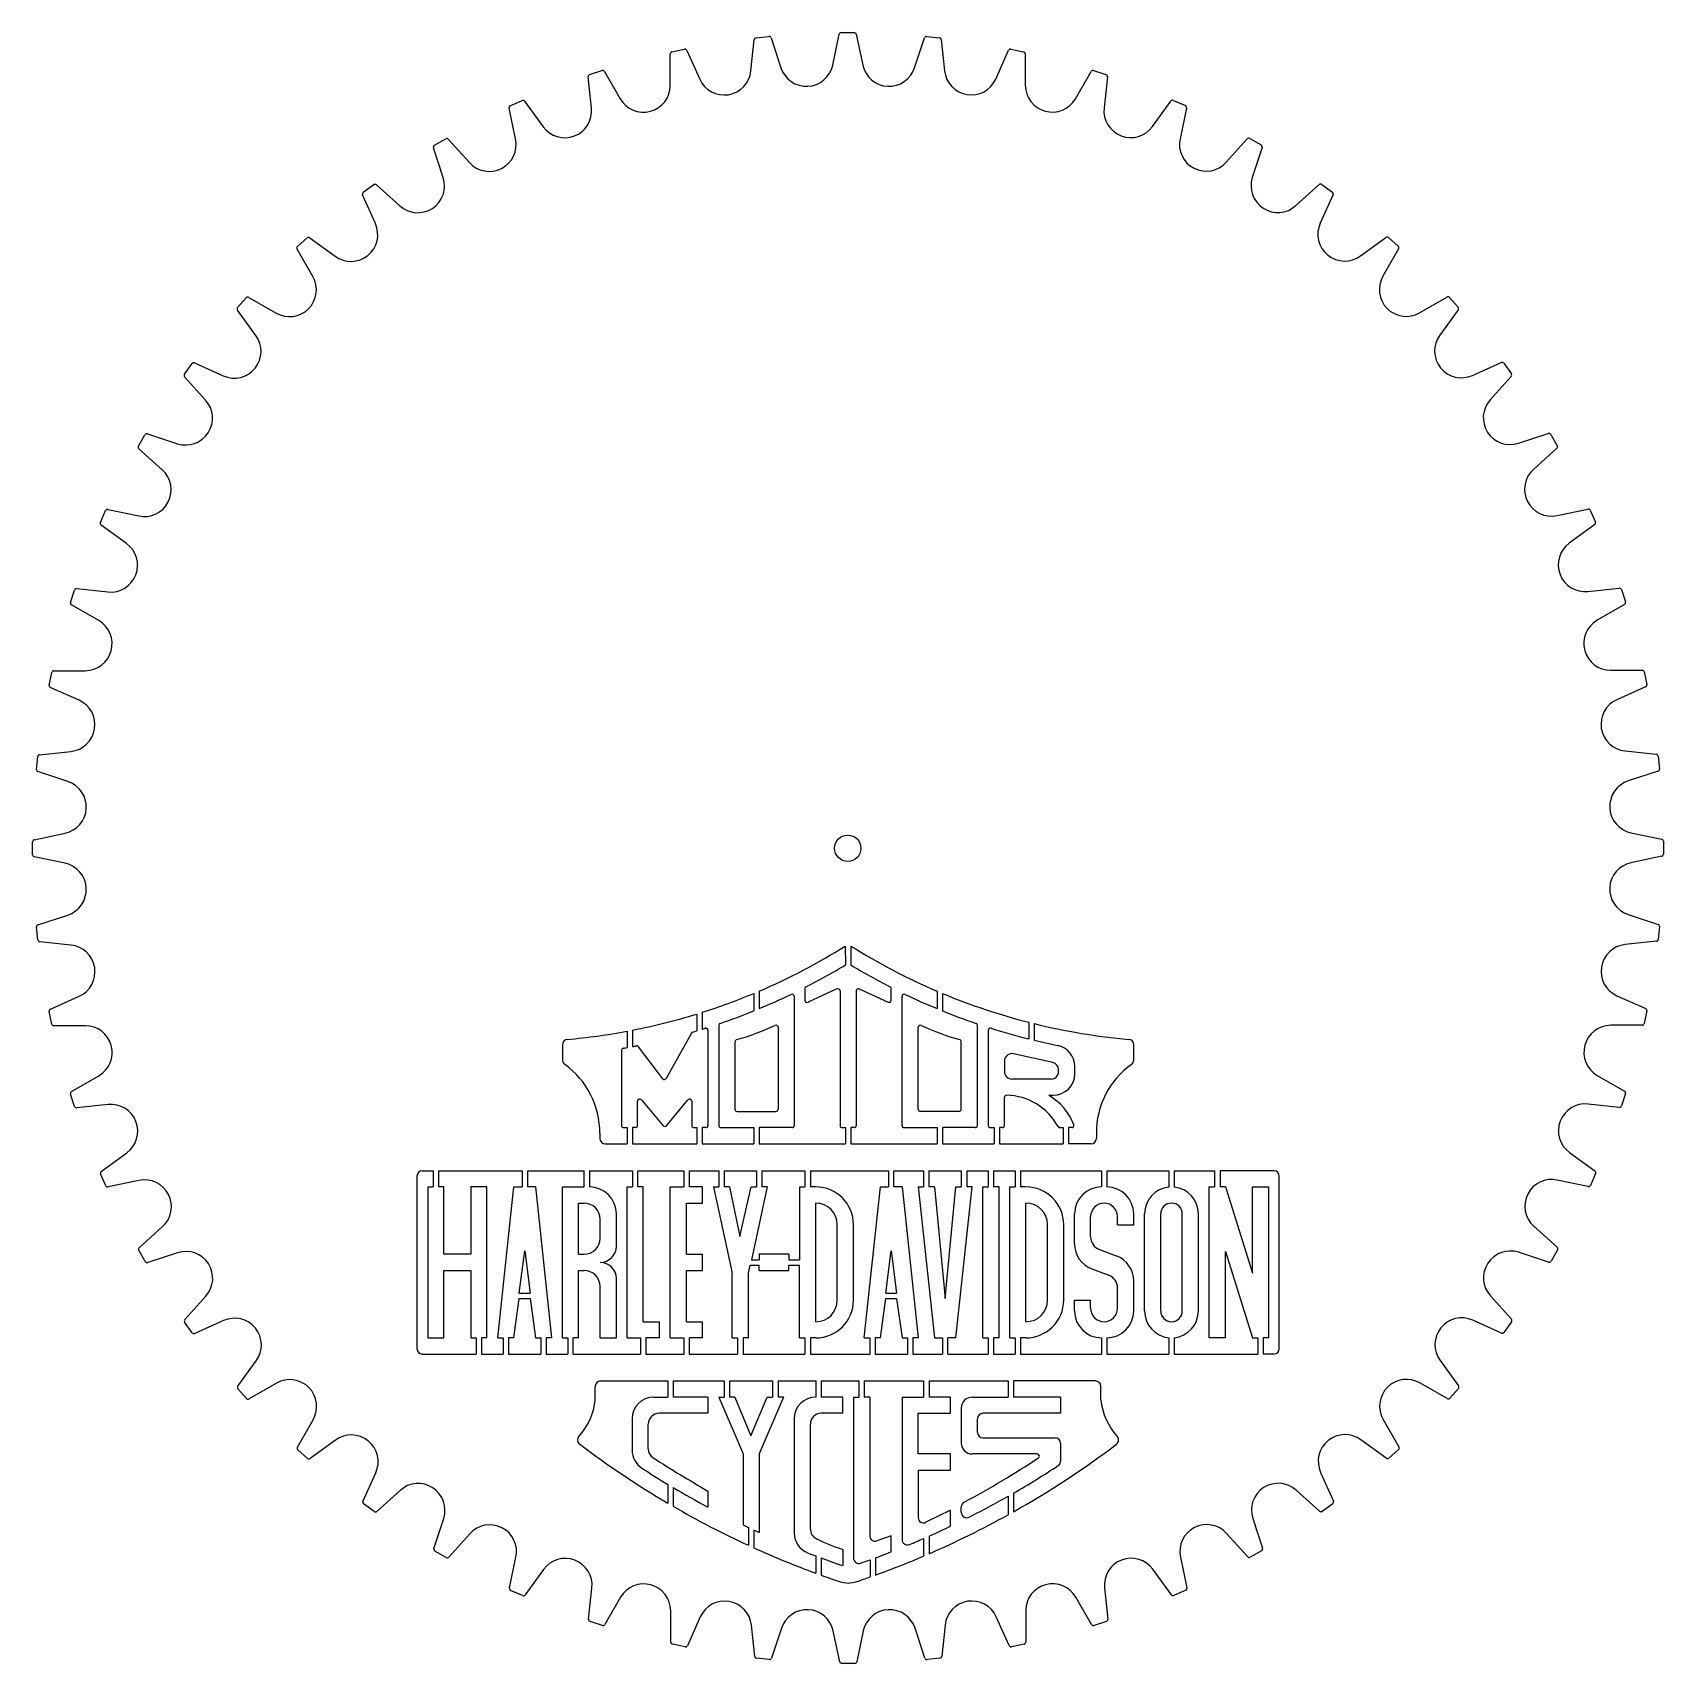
# Model space of a CAD drawing. Extents: x -155 to 155, y -155 to 155.
import ezdxf

# ---------------------------------------------------------------- set-up
doc = ezdxf.new("R2010")
doc.units = 0
doc.layers.get('0').update_dxf_attribs({"color": 1, "linetype": 'CONTINUOUS'})
doc.layers.add('OBJ', color=2, linetype='CONTINUOUS')

msp = doc.modelspace()

# ---------------------------------------------------------------- linework, layer by layer
for p, q in [((-0.522825, -18.629591), (-0.491425, -22.21739)), ((0.563975, -18.629591), (0.532575, -22.21739)), ((-17.899425, -27.618787), (-17.899425, -30.940428)), ((-16.875425, -27.185752), (-16.875425, -30.520107)), ((-8.171425, -26.745362), (-8.171425, -28.926777)), ((-2.096672, -26.763213), (-7.590178, -29.298678)), ((-1.515425, -27.135113), (-1.515425, -52.721041)), ((1.556575, -27.135113), (1.556575, -52.721041)), ((2.137822, -26.763213), (7.631328, -29.298678)), ((8.212575, -28.926777), (8.212575, -26.745362)), ((16.916575, -27.185752), (16.916575, -30.520107)), ((17.940575, -27.618787), (17.940575, -30.940428)), ((-10.219425, -28.170625), (-10.219425, -52.721041)), ((10.260575, -52.721041), (10.260575, -28.170625)), ((-28.733105, -31.538848), (-28.733105, -34.7496)), ((-27.709105, -31.218231), (-27.709105, -34.437777)), ((-24.555425, -33.708636), (-24.555425, -52.721041)), ((-13.291425, -34.066973), (-13.291425, -49.649041)), ((13.332575, -49.649041), (13.332575, -34.066973)), ((24.596575, -52.721041), (24.596575, -33.708636)), ((34.352733, -33.110886), (34.352733, -36.279194)), ((35.376733, -33.367998), (35.376733, -36.529469)), ((-41.940616, -34.798549), (-41.940616, -37.922507)), ((-40.916616, -34.602289), (-40.916616, -37.731342)), ((-29.757109, -35.175639), (-34.519006, -43.785646)), ((-26.603425, -34.649684), (-26.603425, -52.721041)), ((-21.483425, -36.800528), (-21.483425, -49.649041)), ((21.524575, -49.649041), (21.524575, -36.800528)), ((26.644575, -34.649684), (26.644575, -52.721041)), ((-54.251425, -37.386021), (-54.251425, -40.281188)), ((-43.043741, -38.462769), (-43.043741, -52.721041)), ((-35.203821, -43.834892), (-39.816988, -37.75103)), ((38.888783, -40.746205), (31.459665, -39.10365)), ((54.292575, -40.281188), (54.292575, -37.386021)), ((29.716575, -40.503445), (29.716575, -42.475049)), ((40.012891, -42.475049), (40.012891, -42.146001)), ((43.084891, -42.890641), (43.084891, -41.519213)), ((38.579291, -43.908649), (31.150175, -43.908649)), ((-39.971741, -52.721041), (-39.971741, -48.113226)), ((-39.248186, -47.850158), (-35.137537, -52.755956)), ((-34.509628, -52.755956), (-30.398979, -47.850158)), ((-29.675425, -48.113226), (-29.675425, -52.721041)), ((29.716575, -52.721041), (29.716575, -47.394367)), ((38.137271, -46.986641), (38.988891, -46.986641)), ((-21.073825, -50.058641), (-13.701025, -50.058641)), ((21.114975, -50.058641), (13.742175, -50.058641)), ((-47.139741, -54.179819), (-47.139741, -55.178641)), ((-42.634141, -53.130641), (-41.940616, -53.130641)), ((-41.940616, -53.130641), (-41.940616, -56.202641)), ((-40.916616, -53.130641), (-40.916616, -56.202641)), ((-40.381341, -53.130641), (-40.916616, -53.130641)), ((-29.265825, -53.130641), (-28.733105, -53.130641)), ((-28.733105, -53.130641), (-28.733105, -56.202641)), ((-27.709105, -53.130641), (-27.709105, -56.202641)), ((-27.013025, -53.130641), (-27.709105, -53.130641)), ((-24.145825, -53.130641), (-17.899425, -53.130641)), ((-17.899425, -53.130641), (-17.899425, -56.202641)), ((-16.875425, -53.130641), (-16.875425, -56.202641)), ((-10.629025, -53.130641), (-16.875425, -53.130641)), ((-1.105825, -53.130641), (-0.491425, -53.130641)), ((-0.491425, -53.130641), (-0.491425, -56.202641)), ((0.532575, -53.130641), (0.532575, -56.202641)), ((1.146975, -53.130641), (0.532575, -53.130641)), ((10.670175, -53.130641), (16.916575, -53.130641)), ((16.916575, -53.130641), (16.916575, -56.202641)), ((17.940575, -53.130641), (17.940575, -56.202641)), ((24.186975, -53.130641), (17.940575, -53.130641)), ((27.054175, -53.130641), (27.774215, -53.130641)), ((27.774215, -53.130641), (27.774215, -56.202641)), ((28.798215, -53.130641), (28.798215, -56.202641)), ((29.306975, -53.130641), (28.798215, -53.130641)), ((40.260638, -53.130641), (40.880162, -53.130641)), ((40.880162, -53.130641), (40.880162, -56.202641)), ((41.904162, -53.130641), (41.904162, -56.202641)), ((42.503992, -53.130641), (41.904162, -53.130641)), ((47.180891, -54.179819), (47.180891, -55.178641)), ((-46.115741, -56.202641), (-41.940616, -56.202641)), ((-40.916616, -56.202641), (-28.733105, -56.202641)), ((-27.709105, -56.202641), (-17.899425, -56.202641)), ((-16.875425, -56.202641), (-0.491425, -56.202641)), ((0.532575, -56.202641), (16.916575, -56.202641)), ((17.940575, -56.202641), (27.774215, -56.202641)), ((28.798215, -56.202641), (40.880162, -56.202641)), ((46.156891, -56.202641), (41.904162, -56.202641)), ((-80.875425, -61.322641), (-78.827425, -61.322641)), ((-78.827425, -61.322641), (-78.827425, -64.394641)), ((-77.803425, -61.322641), (-77.803425, -64.394641)), ((-77.803425, -61.322641), (-61.931425, -61.322641)), ((-61.931425, -61.322641), (-61.931425, -64.394641)), ((-60.907425, -61.322641), (-60.907425, -64.394641)), ((-60.907425, -61.322641), (-50.155425, -61.322641)), ((-50.155425, -64.394641), (-50.155425, -61.322641)), ((-49.131425, -61.322641), (-49.131425, -64.394641)), ((-49.131425, -61.322641), (-40.939425, -61.322641)), ((-40.939425, -61.322641), (-40.939425, -64.394641)), ((-39.915425, -64.394641), (-39.915425, -61.322641)), ((-39.915425, -61.322641), (-31.211425, -61.322641)), ((-31.211425, -61.322641), (-31.211425, -64.394641)), ((-30.187425, -61.322641), (-30.187425, -64.394641)), ((-30.187425, -61.322641), (-24.555425, -61.322641)), ((-24.555425, -61.322641), (-24.555425, -64.394641)), ((-23.531425, -61.322641), (-23.531425, -64.394641)), ((-23.531425, -61.322641), (-17.387425, -61.322641)), ((-17.387425, -61.322641), (-17.387425, -64.394641)), ((-16.363425, -61.322641), (-16.363425, -64.394641)), ((-16.363425, -61.322641), (-8.171425, -61.322641)), ((-8.171425, -61.322641), (-8.171425, -64.394641)), ((-7.147425, -61.322641), (-7.147425, -64.394641)), ((-7.147425, -61.322641), (7.700575, -61.322641)), ((7.700575, -61.322641), (7.700575, -64.394641)), ((8.724575, -64.394641), (8.724575, -61.322641)), ((8.724575, -61.322641), (14.356575, -61.322641)), ((14.356575, -61.322641), (14.356575, -64.394641)), ((15.380575, -61.322641), (15.380575, -64.394641)), ((15.380575, -61.322641), (21.524575, -61.322641)), ((21.524575, -61.322641), (21.524575, -64.394641)), ((22.548575, -61.322641), (22.548575, -64.394641)), ((22.548575, -61.322641), (26.644575, -61.322641)), ((26.644575, -61.322641), (26.644575, -64.394641)), ((27.668575, -61.322641), (27.668575, -64.394641)), ((27.668575, -61.322641), (31.764575, -61.322641)), ((31.764575, -61.322641), (31.764575, -64.394641)), ((32.788575, -61.322641), (32.788575, -64.394641)), ((32.788575, -61.322641), (48.148575, -61.322641)), ((48.148575, -61.322641), (48.148575, -64.394641)), ((49.172575, -61.322641), (49.172575, -64.394641)), ((49.172575, -61.322641), (60.948575, -61.322641)), ((60.948575, -61.322641), (60.948575, -64.420305)), ((61.972575, -61.322641), (61.972575, -64.420305)), ((61.972575, -61.322641), (69.652575, -61.322641)), ((69.652575, -61.322641), (69.652575, -64.394641)), ((70.676575, -61.322641), (70.676575, -64.394641)), ((80.916575, -61.322641), (70.676575, -61.322641)), ((-81.899425, -62.346641), (-81.899425, -95.114641)), ((-79.851425, -64.394641), (-79.851425, -93.066641)), ((-79.851425, -64.394641), (-78.827425, -64.394641)), ((-76.779425, -64.394641), (-77.803425, -64.394641)), ((-76.779425, -77.194641), (-76.779425, -64.394641)), ((-68.587425, -64.394641), (-71.659425, -64.394641)), ((-71.659425, -64.394641), (-71.659425, -77.194641)), ((-68.587425, -93.066641), (-68.587425, -64.394641)), ((-66.539425, -93.066641), (-63.467425, -64.394641)), ((-63.467425, -64.394641), (-61.931425, -64.394641)), ((-59.371425, -64.394641), (-60.907425, -64.394641)), ((-59.371425, -64.394641), (-56.299425, -93.066641)), ((-54.251425, -93.066641), (-54.251425, -64.394641)), ((-54.251425, -64.394641), (-50.155425, -64.394641)), ((-41.963425, -93.066641), (-41.963425, -64.394641)), ((-41.963425, -64.394641), (-40.939425, -64.394641)), ((-38.891425, -64.394641), (-39.915425, -64.394641)), ((-38.891425, -89.994641), (-38.891425, -64.394641)), ((-33.771425, -93.066641), (-33.771425, -64.394641)), ((-33.771425, -64.394641), (-31.211425, -64.394641)), ((-27.627425, -64.394641), (-30.187425, -64.394641)), ((-27.627425, -67.466641), (-27.627425, -64.394641)), ((-25.579425, -64.394641), (-21.995425, -80.778641)), ((-25.579425, -64.394641), (-24.555425, -64.394641)), ((-22.507425, -64.394641), (-23.531425, -64.394641)), ((-22.507425, -64.394641), (-20.565663, -73.79754)), ((-20.565663, -73.79754), (-18.411425, -64.394641)), ((-18.411425, -64.394641), (-17.387425, -64.394641)), ((-15.339425, -64.394641), (-18.363426, -78.218641)), ((-15.339425, -64.394641), (-16.363425, -64.394641)), ((-9.195425, -64.394641), (-9.195425, -78.218641)), ((-9.195425, -64.394641), (-8.171425, -64.394641)), ((-6.123425, -64.394641), (-7.147425, -64.394641)), ((3.092575, -93.066641), (6.164575, -64.394641)), ((6.164575, -64.394641), (7.700575, -64.394641)), ((10.260575, -64.394641), (8.724575, -64.394641)), ((10.260575, -64.394641), (13.332575, -93.066641)), ((13.332575, -64.394641), (16.404575, -93.066641)), ((13.332575, -64.394641), (14.356575, -64.394641)), ((16.404575, -64.394641), (15.380575, -64.394641)), ((16.404575, -64.394641), (18.452575, -85.586321)), ((18.452575, -85.586321), (20.500575, -64.394641)), ((20.500575, -93.066641), (23.572575, -64.394641)), ((20.500575, -64.394641), (21.524575, -64.394641)), ((23.572575, -64.394641), (22.548575, -64.394641)), ((25.620575, -93.066641), (25.620575, -64.394641)), ((25.620575, -64.394641), (26.644575, -64.394641)), ((28.692575, -64.394641), (27.668575, -64.394641)), ((28.692575, -93.066641), (28.692575, -64.394641)), ((30.740575, -93.066641), (30.740575, -64.394641)), ((30.740575, -64.394641), (31.764575, -64.394641)), ((33.812575, -64.394641), (32.788575, -64.394641)), ((68.628575, -93.066641), (68.628575, -64.394641)), ((68.628575, -64.394641), (69.652575, -64.394641)), ((71.700575, -64.394641), (70.676575, -64.394641)), ((71.700575, -64.394641), (76.820575, -80.778641)), ((76.820575, -64.394641), (79.892575, -64.394641)), ((76.820575, -80.778641), (76.820575, -64.394641)), ((79.892575, -64.394641), (79.892575, -93.066641)), ((81.940575, -95.114641), (81.940575, -62.346641)), ((-51.179425, -77.194641), (-51.179425, -67.466641)), ((-51.179425, -67.466641), (-50.155425, -67.466641)), ((-30.699425, -77.194641), (-30.699425, -67.466641)), ((-30.699425, -67.466641), (-27.627425, -67.466641)), ((-6.123425, -89.994641), (-6.123425, -67.466641)), ((33.812575, -89.994641), (33.812575, -67.466641)), ((-47.083425, -74.122641), (-47.083425, -70.538641)), ((-44.011425, -75.658641), (-44.011425, -69.514641)), ((43.028575, -75.182479), (43.028575, -69.514641)), ((46.100575, -73.884559), (46.100575, -70.026641)), ((51.220575, -71.562641), (51.220575, -70.026641)), ((54.292575, -71.562641), (54.292575, -69.514641)), ((56.340575, -87.946641), (56.340575, -69.514641)), ((59.412575, -87.946641), (59.412575, -69.514641)), ((63.508575, -87.946641), (63.508575, -69.514641)), ((66.580575, -87.946641), (66.580575, -69.514641)), ((-2.027425, -85.898641), (-2.027425, -71.562641)), ((1.044575, -85.898641), (1.044575, -71.562641)), ((37.908575, -85.898641), (37.908575, -71.562641)), ((40.980575, -85.898641), (40.980575, -71.562641)), ((51.220575, -71.562641), (54.292575, -71.562641)), ((-71.659425, -77.194641), (-76.779425, -77.194641)), ((-62.443425, -84.562321), (-61.419425, -76.520837)), ((-61.419425, -76.520837), (-60.395425, -84.562321)), ((-51.179425, -77.194641), (-50.155425, -77.194641)), ((-30.699425, -77.194641), (-27.627425, -77.194641)), ((-27.627425, -80.266641), (-27.627425, -77.194641)), ((-11.243425, -77.194641), (-16.875425, -77.194641)), ((-16.875425, -77.194641), (-16.875425, -78.218641)), ((-11.243425, -77.194641), (-11.243425, -78.218641)), ((7.188575, -84.562321), (8.212575, -76.520837)), ((8.212575, -76.520837), (9.236575, -84.562321)), ((47.7617, -76.281563), (50.970328, -77.484798)), ((71.700575, -93.066641), (71.700575, -76.682641)), ((71.700575, -76.682641), (76.820575, -93.066641)), ((-76.779425, -93.066641), (-76.779425, -80.266641)), ((-76.779425, -80.266641), (-71.659425, -80.266641)), ((-71.659425, -80.266641), (-71.659425, -93.066641)), ((-51.179425, -93.066641), (-51.179425, -80.266641)), ((-51.179425, -80.266641), (-50.155425, -80.266641)), ((-30.699425, -89.994641), (-30.699425, -80.266641)), ((-30.699425, -80.266641), (-27.627425, -80.266641)), ((-18.923425, -80.778641), (-18.587426, -79.242641)), ((-18.587426, -79.242641), (-16.875425, -79.242641)), ((-18.363426, -78.218641), (-16.875425, -78.218641)), ((-16.875425, -80.266641), (-16.875425, -79.242641)), ((-16.875425, -80.266641), (-11.243425, -80.266641)), ((-11.243425, -78.218641), (-9.195425, -78.218641)), ((-11.243425, -79.242641), (-9.195425, -79.242641)), ((-11.243425, -80.266641), (-11.243425, -79.242641)), ((-9.195425, -93.066641), (-9.195425, -79.242641)), ((46.350822, -79.976485), (49.559451, -81.17972)), ((-47.083425, -93.066641), (-47.083425, -83.338641)), ((-44.011425, -93.066641), (-44.011425, -81.802641)), ((-21.995425, -93.066641), (-21.995425, -80.778641)), ((-18.923425, -93.066641), (-18.923425, -80.778641)), ((51.220575, -87.434641), (51.220575, -83.576723)), ((54.292575, -87.946641), (54.292575, -82.278803)), ((-63.467425, -93.066641), (-62.443425, -85.586321)), ((-62.443425, -84.562321), (-60.395425, -84.562321)), ((-62.443425, -85.586321), (-60.395425, -85.586321)), ((-60.395425, -85.586321), (-59.371425, -93.066641)), ((6.164575, -93.066641), (7.188575, -85.586321)), ((7.188575, -84.562321), (9.236575, -84.562321)), ((7.188575, -85.586321), (9.236575, -85.586321)), ((9.236575, -85.586321), (10.260575, -93.066641)), ((43.028575, -85.898641), (46.100575, -85.898641)), ((43.028575, -87.946641), (43.028575, -85.898641)), ((46.100575, -87.434641), (46.100575, -85.898641)), ((-38.891425, -89.994641), (-35.819425, -89.994641)), ((-35.819425, -93.066641), (-35.819425, -89.994641)), ((-30.699425, -89.994641), (-27.627425, -89.994641)), ((-27.627425, -93.066641), (-27.627425, -89.994641)), ((-79.851425, -93.066641), (-76.779425, -93.066641)), ((-71.659425, -93.066641), (-70.635425, -93.066641)), ((-70.635425, -93.066641), (-70.635425, -96.138641)), ((-69.611425, -93.066641), (-69.611425, -96.138641)), ((-68.587425, -93.066641), (-69.611425, -93.066641)), ((-66.539425, -93.066641), (-65.515425, -93.066641)), ((-65.515425, -93.066641), (-65.515425, -96.138641)), ((-64.491425, -93.066641), (-64.491425, -96.138641)), ((-63.467425, -93.066641), (-64.491425, -93.066641)), ((-59.371425, -93.066641), (-58.347425, -93.066641)), ((-58.347425, -93.066641), (-58.347425, -96.138641)), ((-57.323425, -93.066641), (-57.323425, -96.138641)), ((-56.299425, -93.066641), (-57.323425, -93.066641)), ((-54.251425, -93.066641), (-53.227425, -93.066641)), ((-53.227425, -93.066641), (-53.227425, -96.138641)), ((-52.203425, -96.138641), (-52.203425, -93.066641)), ((-51.179425, -93.066641), (-52.203425, -93.066641)), ((-47.083425, -93.066641), (-44.011425, -93.066641)), ((-41.963425, -93.066641), (-39.403425, -93.066641)), ((-39.403425, -93.066641), (-39.403425, -96.138641)), ((-38.379425, -93.066641), (-38.379425, -96.138641)), ((-35.819425, -93.066641), (-38.379425, -93.066641)), ((-33.771425, -93.066641), (-31.211425, -93.066641)), ((-31.211425, -93.066641), (-31.211425, -96.138641)), ((-30.187425, -93.066641), (-30.187425, -96.138641)), ((-27.627425, -93.066641), (-30.187425, -93.066641)), ((-21.995425, -93.066641), (-20.971425, -93.066641)), ((-20.971425, -93.066641), (-20.971425, -96.138641)), ((-19.947425, -93.066641), (-19.947425, -96.138641)), ((-18.923425, -93.066641), (-19.947425, -93.066641)), ((-9.195425, -93.066641), (-8.171425, -93.066641)), ((-8.171425, -93.066641), (-8.171425, -96.138641)), ((-7.147425, -93.066641), (-7.147425, -96.138641)), ((-6.123425, -93.066641), (-7.147425, -93.066641)), ((3.092575, -93.066641), (4.116575, -93.066641)), ((4.116575, -93.066641), (4.116575, -96.138641)), ((5.140575, -93.066641), (5.140575, -96.138641)), ((6.164575, -93.066641), (5.140575, -93.066641)), ((10.260575, -93.066641), (11.284575, -93.066641)), ((11.284575, -93.066641), (11.284575, -96.138641)), ((12.308575, -93.066641), (12.308575, -96.138641)), ((13.332575, -93.066641), (12.308575, -93.066641)), ((16.404575, -93.066641), (17.940575, -93.066641)), ((17.940575, -93.066641), (17.940575, -96.138641)), ((18.964575, -96.138641), (18.964575, -93.066641)), ((20.500575, -93.066641), (18.964575, -93.066641)), ((25.620575, -93.066641), (26.644575, -93.066641)), ((26.644575, -93.066641), (26.644575, -96.138641)), ((27.668575, -93.066641), (27.668575, -96.138641)), ((28.692575, -93.066641), (27.668575, -93.066641)), ((30.740575, -93.066641), (31.764575, -93.066641)), ((31.764575, -93.066641), (31.764575, -96.138641)), ((32.788575, -93.066641), (32.788575, -96.138641)), ((33.812575, -93.066641), (32.788575, -93.066641)), ((48.148575, -93.066641), (48.148575, -96.138641)), ((49.172575, -93.066641), (49.172575, -96.138641)), ((60.948575, -93.040978), (60.948575, -96.138641)), ((61.972575, -93.040978), (61.972575, -96.138641)), ((71.700575, -93.066641), (68.628575, -93.066641)), ((76.820575, -93.066641), (77.844575, -93.066641)), ((77.844575, -93.066641), (77.844575, -96.138641)), ((78.868575, -93.066641), (78.868575, -96.138641)), ((79.892575, -93.066641), (78.868575, -93.066641)), ((-80.875425, -96.138641), (-70.635425, -96.138641)), ((-69.611425, -96.138641), (-65.515425, -96.138641)), ((-64.491425, -96.138641), (-58.347425, -96.138641)), ((-57.323425, -96.138641), (-53.227425, -96.138641)), ((-52.203425, -96.138641), (-39.403425, -96.138641)), ((-38.379425, -96.138641), (-31.211425, -96.138641)), ((-30.187425, -96.138641), (-20.971425, -96.138641)), ((-19.947425, -96.138641), (-8.171425, -96.138641)), ((-7.147425, -96.138641), (4.116575, -96.138641)), ((5.140575, -96.138641), (11.284575, -96.138641)), ((12.308575, -96.138641), (17.940575, -96.138641)), ((18.964575, -96.138641), (26.644575, -96.138641)), ((27.668575, -96.138641), (31.764575, -96.138641)), ((32.788575, -96.138641), (48.148575, -96.138641)), ((49.172575, -96.138641), (60.948575, -96.138641)), ((61.972575, -96.138641), (77.844575, -96.138641)), ((80.916575, -96.138641), (78.868575, -96.138641)), ((-46.990933, -101.258641), (-34.242274, -101.258641)), ((-34.242274, -101.258641), (-34.242274, -104.330641)), ((-33.218274, -101.258641), (-33.218274, -104.330641)), ((-33.218274, -101.258641), (-23.531425, -101.258641)), ((-23.531425, -101.258641), (-23.531425, -104.330641)), ((-22.507425, -101.258641), (-22.507425, -104.330641)), ((-22.507425, -101.258641), (-14.315425, -101.258641)), ((-14.315425, -101.258641), (-14.315425, -104.330641)), ((-13.291425, -101.258641), (-13.291425, -104.330641)), ((-13.291425, -101.258641), (-6.127588, -101.258641)), ((-6.127588, -101.258641), (-6.123425, -104.330641)), ((-5.103588, -101.258641), (-5.103588, -104.330641)), ((-5.103588, -101.258641), (2.068575, -101.258641)), ((2.068575, -101.258641), (2.068575, -104.330641)), ((3.092575, -101.258641), (3.092575, -104.330641)), ((3.092575, -101.258641), (14.372177, -101.258641)), ((14.372177, -101.258641), (14.372177, -104.330641)), ((15.396177, -101.258641), (15.396177, -104.330641)), ((15.396177, -101.258641), (30.443118, -101.258641)), ((30.443118, -101.258641), (30.443118, -104.330641)), ((31.467118, -101.258641), (31.467118, -104.330641)), ((47.032083, -101.258641), (31.467118, -101.258641)), ((-48.014933, -104.847004), (-48.014933, -102.282641)), ((-36.916686, -104.330641), (-34.242274, -104.330641)), ((-26.603425, -104.330641), (-33.218274, -104.330641)), ((-26.603425, -104.330641), (-26.603425, -107.402641)), ((-24.555425, -104.330641), (-19.947425, -115.125752)), ((-24.555425, -104.330641), (-23.531425, -104.330641)), ((-21.483425, -104.330641), (-22.507425, -104.330641)), ((-21.483425, -104.330641), (-18.476885, -111.677653)), ((-18.476885, -111.677653), (-15.339425, -104.330641)), ((-12.267425, -104.330641), (-16.875425, -115.125752)), ((-15.339425, -104.330641), (-14.315425, -104.330641)), ((-12.267425, -104.330641), (-13.291425, -104.330641)), ((-1.003425, -104.330641), (-5.103588, -104.330641)), ((-1.003425, -107.402641), (-1.003425, -104.330641)), ((1.044575, -104.330641), (1.044575, -134.898237)), ((1.044575, -104.330641), (2.068575, -104.330641)), ((4.116575, -104.330641), (3.092575, -104.330641)), ((4.116575, -104.330641), (4.116575, -130.65421)), ((10.260575, -104.330641), (10.260575, -131.37645)), ((10.260575, -104.330641), (14.372177, -104.330641)), ((19.476575, -104.330641), (15.396177, -104.330641)), ((19.476575, -107.402641), (19.476575, -104.330641)), ((23.572575, -104.330641), (30.443118, -104.330641)), ((40.394177, -104.330641), (31.467118, -104.330641)), ((40.394177, -104.330641), (40.394177, -107.402641)), ((48.056083, -104.847004), (48.056083, -102.282641)), ((-41.012686, -108.426641), (-41.012686, -114.390659)), ((-26.603425, -107.402641), (-35.892686, -107.402641)), ((-10.219425, -108.426641), (-10.219425, -130.119746)), ((-1.003425, -107.402641), (-5.099425, -107.402641)), ((13.332575, -115.125752), (13.332575, -107.402641)), ((13.332575, -107.402641), (19.476575, -107.402641)), ((21.524575, -106.378641), (21.524575, -113.078153)), ((24.596575, -111.029752), (24.596575, -108.426641)), ((40.394177, -107.402641), (25.620575, -107.402641)), ((-37.940686, -114.134477), (-37.940686, -109.450641)), ((-7.147425, -129.401147), (-7.147425, -109.450641)), ((25.620575, -112.053752), (39.370177, -112.053752)), ((40.394177, -113.077752), (40.394177, -116.484342)), ((-19.947425, -115.125752), (-19.947425, -128.60459)), ((-16.875425, -115.125752), (-16.875425, -130.040666)), ((19.476575, -115.125752), (13.332575, -115.125752)), ((19.476575, -118.197752), (19.476575, -115.125752)), ((35.95619, -115.12857), (23.572176, -115.126153)), ((13.332575, -118.197752), (19.476575, -118.197752)), ((13.332575, -118.197752), (13.332575, -127.192236)), ((-34.242274, -120.894362), (-34.242274, -124.469125)), ((-33.218274, -121.506253), (-33.218274, -125.066512)), ((-26.603425, -122.160044), (-26.603425, -125.232044)), ((30.443118, -123.139854), (30.443118, -126.661962)), ((31.467118, -122.554151), (31.467118, -126.089845)), ((19.476575, -125.777103), (14.814522, -128.108128)), ((19.476575, -128.849103), (19.476575, -125.777103)), ((21.524575, -126.204654), (21.524575, -125.194125)), ((-18.923425, -129.091535), (-18.923425, -132.481225)), ((-17.899425, -129.570202), (-17.899425, -132.949668)), ((8.212575, -130.646446), (5.484346, -131.618781)), ((8.212575, -133.718446), (8.212575, -130.646446)), ((14.372177, -131.174633), (14.372177, -134.520275)), ((15.396177, -130.724229), (15.396177, -134.079298)), ((-6.127588, -134.501294), (-6.127588, -137.778895)), ((-5.103588, -134.882306), (-5.103588, -138.152286)), ((-1.003425, -133.262131), (-1.003425, -136.334131)), ((4.189404, -135.23108), (4.189404, -138.494118)), ((5.213404, -134.856989), (5.213404, -138.127475))]:
    msp.add_line(p, q)
for centre, radius, start, end in [((-63.914257, 82.6199), 119.456825, -66.81055, -57.949673), ((63.955408, 82.6199), 119.456825, -122.050327, -113.18945), ((-63.914257, 82.6199), 122.528825, -62.82225, -58.827553), ((63.955408, 82.6199), 122.528825, -121.172447, -117.17775), ((-63.914257, 82.6199), 119.456825, -72.357221, -67.34381), ((-63.914257, 82.6199), 122.528825, -67.424524, -64.31455), ((-10.629025, -28.170625), 0.4096, 0, 115.68545), ((-7.761825, -26.745362), 0.4096, 117.17775, 180), ((-1.925025, -27.135113), 0.4096, 0, 114.775141), ((1.966175, -27.135113), 0.4096, 65.224859, 180), ((7.802975, -26.745362), 0.4096, 0, 62.82225), ((10.670175, -28.170625), 0.4096, 64.31455, 180), ((63.955408, 82.6199), 122.528825, -115.68545, -112.575476), ((63.955408, 82.6199), 119.456825, -112.65619, -104.347996), ((-63.914257, 82.6199), 122.528825, -71.126335, -67.942128), ((-7.761825, -28.926777), 0.4096, 180, -65.224859), ((7.802975, -28.926777), 0.4096, -114.775141, 0), ((63.955408, 82.6199), 122.528825, -112.057872, -108.873665), ((-63.914257, 82.6199), 119.456825, -78.900206, -72.871881), ((-24.145825, -33.708636), 0.4096, 108.873665, 180), ((-33.211545, 7.246234), 45.278927, -74.593688, -64.720571), ((-13.701025, -34.066973), 0.4096, 0, 115.279429), ((13.742175, -34.066973), 0.4096, 64.720571, 180), ((33.252695, 7.246234), 45.278927, -115.279429, -105.406312), ((24.186975, -33.708636), 0.4096, 0, 71.126335), ((63.955408, 82.6199), 119.456825, -103.841602, -95.088911), ((-53.227425, -37.386021), 1.024, 95.088911, 180), ((-63.914257, 82.6199), 119.456825, -84.911089, -79.400294), ((-29.398677, -35.373875), 0.4096, 106.305272, 151.054537), ((-63.914257, 82.6199), 122.528825, -73.694728, -73.314057), ((-63.914257, 82.6199), 122.528825, -72.813513, -72.53277), ((-27.013025, -34.649684), 0.4096, 0, 107.46723), ((-21.073825, -36.800528), 0.4096, 105.406312, 180), ((21.114975, -36.800528), 0.4096, 0, 74.593688), ((27.054175, -34.649684), 0.4096, 72.53277, 180), ((63.955408, 82.6199), 122.528825, -107.46723, -103.980853), ((63.955408, 82.6199), 122.528825, -103.487924, -101.37147), ((53.268575, -37.386021), 1.024, 0, 84.911089), ((-42.634141, -38.462769), 0.4096, 99.96786, 180), ((-63.914257, 82.6199), 122.528825, -80.03214, -79.669003), ((-63.914257, 82.6199), 122.528825, -79.181896, -78.851295), ((-40.143367, -37.998512), 0.4096, 37.171677, 101.148705), ((31.150175, -40.503445), 1.4336, 77.532645, 180), ((38.988891, -41.519213), 4.096, 0, 78.62853), ((-53.227425, -40.281188), 1.024, 180, -125.614769), ((-63.143022, -54.123608), 16.003379, -0.20125, 54.385231), ((31.150175, -42.475049), 1.4336, -180, -90), ((38.579291, -42.475049), 1.4336, -90, 0), ((38.579291, -42.146001), 1.4336, 0, 77.532645), ((38.988891, -42.890641), 4.096, -90, 0), ((63.184172, -54.123608), 16.003379, 125.614769, -179.79875), ((53.268575, -40.281188), 1.024, -54.385231, 0), ((-34.877441, -43.58741), 0.4096, -142.828323, -28.945463), ((-39.562141, -48.113226), 0.4096, 39.960193, 180), ((-30.085025, -48.113226), 0.4096, 0, 140.039807), ((30.126175, -47.394367), 0.4096, 89.197174, 180), ((29.97399, -58.254709), 11.271006, 28.27788, 89.197174), ((32.493073, -56.595886), 11.14426, 21.159516, 59.571234), ((-21.073825, -49.649041), 0.4096, 180, -90), ((-13.701025, -49.649041), 0.4096, -90, 0), ((13.742175, -49.649041), 0.4096, 180, -90), ((21.114975, -49.649041), 0.4096, -90, 0), ((42.503992, -52.721041), 0.4096, -90, 21.159516), ((-46.115741, -55.178641), 1.024, -180, -90), ((-42.634141, -52.721041), 0.4096, 180, -90), ((-40.381341, -52.721041), 0.4096, -90, 0), ((-34.823583, -52.492888), 0.4096, -140.039807, -39.960193), ((-29.265825, -52.721041), 0.4096, 180, -90), ((-27.013025, -52.721041), 0.4096, -90, 0), ((-24.145825, -52.721041), 0.4096, 180, -90), ((-10.629025, -52.721041), 0.4096, -90, 0), ((-1.105825, -52.721041), 0.4096, 180, -90), ((1.146975, -52.721041), 0.4096, -90, 0), ((10.670175, -52.721041), 0.4096, 180, -90), ((24.186975, -52.721041), 0.4096, -90, 0), ((27.054175, -52.721041), 0.4096, 180, -90), ((29.306975, -52.721041), 0.4096, -90, 0), ((40.260638, -52.721041), 0.4096, -151.72212, -90), ((46.156891, -55.178641), 1.024, -90, 0), ((-80.875425, -62.346641), 1.024, 90, 180), ((80.916575, -62.346641), 1.024, 0, 90), ((-49.131425, -69.514641), 5.12, 0, 90), ((-6.123425, -71.562641), 7.168, 0, 90), ((33.812575, -71.562641), 7.168, 0, 90), ((48.148575, -69.514641), 5.12, 90, -180), ((49.172575, -69.514641), 5.12, 0, 90), ((61.460575, -69.514641), 5.12, 95.73917, -180), ((61.460575, -69.514641), 5.12, 0, 84.26083), ((-50.155425, -70.538641), 3.072, 0, 90), ((-6.123425, -71.562641), 4.096, 0, 90), ((33.812575, -71.562641), 4.096, 0, 90), ((48.660575, -70.026641), 2.56, 90, -180), ((48.660575, -70.026641), 2.56, 0, 90), ((61.460575, -69.514641), 2.048, 90, -180), ((61.460575, -69.514641), 2.048, 0, 90), ((-50.155425, -74.122641), 3.072, -90, 0), ((48.660575, -73.884559), 2.56, -180, -110.556045), ((-47.083425, -75.658641), 3.072, -90, 0), ((48.148575, -75.182479), 5.12, -180, -110.556045), ((-50.155425, -83.338641), 3.072, 0, 90), ((-47.083425, -81.802641), 3.072, 0, 90), ((49.172575, -82.278803), 5.12, 0, 69.443955), ((48.660575, -83.576723), 2.56, 0, 69.443955), ((-6.123425, -85.898641), 4.096, -90, 0), ((-6.123425, -85.898641), 7.168, -90, 0), ((33.812575, -85.898641), 4.096, -90, 0), ((33.812575, -85.898641), 7.168, -90, 0), ((48.148575, -87.946641), 5.12, -180, -90), ((48.660575, -87.434641), 2.56, -180, -90), ((48.660575, -87.434641), 2.56, -90, 0), ((49.172575, -87.946641), 5.12, -90, 0), ((61.460575, -87.946641), 5.12, -180, -95.73917), ((61.460575, -87.946641), 2.048, -180, -90), ((61.460575, -87.946641), 2.048, -90, 0), ((61.460575, -87.946641), 5.12, -84.26083, 0), ((-80.875425, -95.114641), 1.024, -180, -90), ((80.916575, -95.114641), 1.024, -90, 0), ((-46.990933, -102.282641), 1.024, 90, 180), ((47.032083, -102.282641), 1.024, 0, 90), ((-59.822984, -103.731728), 11.860603, -42.696377, -5.3956), ((-36.916686, -108.426641), 4.096, 90, 180), ((-6.123425, -108.426641), 4.096, 90, 180), ((23.572575, -106.378641), 2.048, 90, 180), ((59.864135, -103.731728), 11.860603, -174.6044, -137.303623), ((-35.892686, -109.450641), 2.048, 90, 180), ((-5.099425, -109.450641), 2.048, 90, 180), ((25.620575, -108.426641), 1.024, 90, 180), ((25.620575, -111.029752), 1.024, 180, -90), ((-50.35335, -112.468949), 1.024, 137.303623, -127.072984), ((54.084738, 25.758382), 174.269805, -127.072984, -120.453612), ((-36.916686, -114.390659), 4.096, -180, -122.996426), ((-35.892686, -114.134477), 2.048, -180, -122.753303), ((23.572575, -113.078153), 2.048, 180, -90.011185), ((-54.043588, 25.758382), 174.269805, -60.614715, -52.927016), ((39.370177, -113.077752), 1.024, 0, 90), ((50.3945, -112.468949), 1.024, -52.927016, 42.696377), ((86.374094, 75.926442), 228.039856, -122.753303, -119.698032), ((-71.828995, 49.339976), 197.392929, -61.598137, -56.826317), ((-54.043588, 25.758382), 171.197805, -60.034078, -56.706259), ((35.95611, -115.53817), 0.4096, -56.826317, 89.988815), ((39.370177, -116.484342), 1.024, -56.706259, 0), ((54.084738, 25.758382), 171.197805, -122.996426, -121.060001), ((54.084738, 25.758382), 171.197805, -120.660769, -118.119716), ((-54.043588, 25.758382), 171.197805, -63.251056, -60.428886), ((54.084738, 25.758382), 174.269805, -120.063842, -114.767528), ((-54.043588, 25.758382), 174.269805, -66.517981, -61.000365), ((22.548575, -125.194125), 1.024, 118.401863, 180), ((22.548575, -126.204654), 1.024, 180, -63.251056), ((54.084738, 25.758382), 171.197805, -115.62228, -115.242796), ((54.084738, 25.758382), 171.197805, -114.864493, -114.487345), ((-6.123425, -130.119746), 4.096, -180, -111.119129), ((-5.099425, -129.401147), 2.048, 180, -116.499016), ((14.356575, -127.192236), 1.024, 180, -63.434949), ((-54.043588, 25.758382), 171.197805, -66.07056, -64.567611), ((54.084738, 25.758382), 174.269805, -114.397305, -110.21306), ((9.495272, -100.127457), 34.758154, -116.499016, -107.580765), ((5.140575, -130.65421), 1.024, -180, -70.384037), ((11.284575, -131.37645), 1.024, 180, -67.425101), ((-54.043588, 25.758382), 171.197805, -67.425101, -66.444955), ((54.084738, 25.758382), 171.197805, -111.119129, -110.592066), ((54.084738, 25.758382), 171.197805, -110.226403, -108.770653), ((2.068575, -134.898237), 1.024, 180, -70.747343), ((-54.043588, 25.758382), 171.197805, -70.747343, -70.113966), ((-54.043588, 25.758382), 174.269805, -70.121288, -66.884539), ((-54.043588, 25.758382), 171.197805, -69.749104, -68.675446), ((54.084738, 25.758382), 174.269805, -109.854708, -108.640125), ((0.020575, -134.518637), 5.12, -108.640125, -71.359875), ((-54.043588, 25.758382), 174.269805, -71.359875, -70.478885)]:
    msp.add_arc(centre, radius, start, end)
at = {"layer": 'OBJ', "color": 1, "linetype": 'CONTINUOUS'}
for p, q in [((-1.274805, 154.905294), (1.189283, 154.909776)), ((-18.437194, 147.624782), (-17.812557, 153.567813)), ((-17.459833, 153.923453), (-15.009713, 154.185478)), ((-14.590757, 153.910945), (-12.744143, 148.227653)), ((-2.905202, 148.74329), (-1.662771, 154.588472)), ((1.577248, 154.592955), (2.81968, 148.747772)), ((12.658621, 148.232135), (14.505234, 153.915427)), ((14.924191, 154.189959), (17.375249, 153.93685)), ((17.727971, 153.581211), (18.352609, 147.638179)), ((-33.767185, 144.888867), (-33.767186, 150.864634)), ((-33.453568, 151.255194), (-31.044259, 151.771891)), ((-30.598901, 151.542656), (-28.168338, 146.083521)), ((28.083753, 146.096918), (30.514316, 151.556053)), ((30.959675, 151.785288), (33.370848, 151.27736)), ((33.684464, 150.886799), (33.684464, 144.911032)), ((-48.727215, 140.565519), (-49.351854, 146.508549)), ((-49.080779, 146.929753), (-46.738678, 147.69546)), ((-46.271798, 147.514033), (-43.283915, 142.338867)), ((43.201193, 142.361032), (46.189076, 147.536198)), ((46.655957, 147.717625), (49.000829, 146.960443)), ((49.271902, 146.53924), (48.647264, 140.596209)), ((-63.15338, 134.702105), (-64.395813, 140.547287)), ((-64.170251, 140.994518), (-61.921018, 142.000847)), ((-61.437732, 141.869216), (-57.925264, 137.034718)), ((57.845313, 137.065409), (61.35778, 141.899906)), ((61.841067, 142.031537), (64.093946, 141.033397)), ((64.319507, 140.586167), (63.077075, 134.740984)), ((-78.55666, 133.514517), (-76.424939, 134.750443)), ((-75.930541, 134.67005), (-71.931972, 130.229189)), ((71.855667, 130.268069), (75.854235, 134.708929)), ((76.348634, 134.789322), (78.484837, 133.56116)), ((-76.887624, 127.362867), (-78.734238, 133.046159)), ((78.662414, 133.092802), (76.8158, 127.409509)), ((-89.77947, 118.628215), (-92.210034, 124.087349)), ((-92.082385, 124.571704), (-90.091532, 126.023684)), ((-89.591439, 125.99541), (-85.150578, 121.996841)), ((85.078755, 122.043484), (89.519614, 126.042053)), ((92.143479, 124.141244), (89.712915, 118.682109)), ((90.019709, 126.070326), (92.015832, 124.625598)), ((-104.599237, 114.264057), (-102.771063, 115.916184)), ((-102.270754, 115.940339), (-97.436257, 112.427871)), ((97.369702, 112.481766), (102.204199, 115.994234)), ((102.704509, 115.970078), (104.538682, 114.324613)), ((-101.687673, 108.593847), (-104.675557, 113.769012)), ((104.615001, 113.829569), (101.627117, 108.654403)), ((-115.970078, 102.704509), (-114.324613, 104.538682)), ((-113.829569, 104.615001), (-108.654403, 101.627117)), ((108.593847, 101.687673), (113.769012, 104.675557)), ((115.940339, 102.270754), (112.427871, 97.436257)), ((114.264057, 104.599237), (115.916184, 102.771063)), ((-112.481766, 97.369702), (-115.994234, 102.204199)), ((-126.070326, 90.019709), (-124.625598, 92.015832)), ((-124.141244, 92.143479), (-118.682109, 89.712915)), ((118.628215, 89.77947), (124.087349, 92.210034)), ((124.571704, 92.082385), (126.023684, 90.091532)), ((-122.043484, 85.078755), (-126.042053, 89.519614)), ((125.99541, 89.591439), (121.996841, 85.150578)), ((-134.789322, 76.348634), (-133.56116, 78.484837)), ((-133.092802, 78.662414), (-127.409509, 76.8158)), ((127.362867, 76.887624), (133.046159, 78.734238)), ((133.514517, 78.55666), (134.750443, 76.424939)), ((-130.268069, 71.855667), (-134.708929, 75.854235)), ((134.67005, 75.930541), (130.229189, 71.931972)), ((-142.031537, 61.841067), (-141.033397, 64.093946)), ((-140.586167, 64.319507), (-134.740984, 63.077075)), ((134.702105, 63.15338), (140.547287, 64.395813)), ((140.994518, 64.170251), (142.000847, 61.921018)), ((-137.065409, 57.845313), (-141.899906, 61.35778)), ((141.869216, 61.437732), (137.034718, 57.925264)), ((-147.717625, 46.655957), (-146.960443, 49.000829)), ((-146.53924, 49.271902), (-140.596209, 48.647264)), ((140.565519, 48.727215), (146.508549, 49.351854)), ((146.929753, 49.080779), (147.69546, 46.738678)), ((-142.361032, 43.201193), (-147.536198, 46.189076)), ((147.514033, 46.271798), (142.338867, 43.283915)), ((-151.785288, 30.959675), (-151.27736, 33.370848)), ((-150.886799, 33.684464), (-144.911032, 33.684464)), ((144.888867, 33.767185), (150.864634, 33.767186)), ((151.255194, 33.453568), (151.771891, 31.044259)), ((-146.096918, 28.083753), (-151.556053, 30.514316)), ((151.542656, 30.598901), (146.083521, 28.168338)), ((-154.189959, 14.924191), (-153.93685, 17.375249)), ((-153.581211, 17.727971), (-147.638179, 18.352609)), ((147.624782, 18.437194), (153.567813, 17.812557)), ((153.923453, 17.459833), (154.185478, 15.009713)), ((-148.232135, 12.658621), (-153.915427, 14.505234)), ((153.910945, 14.590757), (148.227653, 12.744143)), ((-154.905294, -1.274804), (-154.909776, 1.189283)), ((-154.592955, 1.577248), (-148.747772, 2.81968)), ((148.74329, 2.905202), (154.588472, 1.662771)), ((154.905294, 1.274804), (154.909776, -1.189283)), ((-148.74329, -2.905202), (-154.588472, -1.662771)), ((154.592955, -1.577248), (148.747772, -2.81968)), ((-153.923453, -17.459833), (-154.185478, -15.009713)), ((-153.910945, -14.590757), (-148.227653, -12.744143)), ((148.232135, -12.658621), (153.915427, -14.505234)), ((154.189959, -14.924191), (153.93685, -17.375249)), ((-147.624782, -18.437194), (-153.567813, -17.812557)), ((153.581211, -17.727971), (147.638179, -18.352609)), ((-151.542656, -30.598901), (-146.083521, -28.168338)), ((146.096918, -28.083753), (151.556053, -30.514316)), ((151.785288, -30.959675), (151.27736, -33.370848)), ((-151.255194, -33.453568), (-151.771891, -31.044259)), ((-144.888867, -33.767185), (-150.864634, -33.767186)), ((150.886799, -33.684464), (144.911032, -33.684464)), ((-147.514033, -46.271798), (-142.338867, -43.283915)), ((142.361032, -43.201193), (147.536198, -46.189076)), ((-146.929753, -49.080779), (-147.69546, -46.738678)), ((-140.565519, -48.727215), (-146.508549, -49.351854)), ((146.53924, -49.271902), (140.596209, -48.647264)), ((147.717625, -46.655957), (146.960443, -49.000829)), ((-141.869216, -61.437732), (-137.034718, -57.925264)), ((137.065409, -57.845313), (141.899906, -61.35778)), ((-140.994518, -64.170251), (-142.000847, -61.921018)), ((142.031537, -61.841067), (141.033397, -64.093946)), ((-134.702105, -63.15338), (-140.547287, -64.395813)), ((140.586167, -64.319507), (134.740984, -63.077075)), ((-134.67005, -75.930541), (-130.229189, -71.931972)), ((130.268069, -71.855667), (134.708929, -75.854235)), ((-133.514517, -78.55666), (-134.750443, -76.424939)), ((-127.362867, -76.887624), (-133.046159, -78.734238)), ((133.092802, -78.662414), (127.409509, -76.8158)), ((134.789322, -76.348634), (133.56116, -78.484837)), ((-125.99541, -89.591439), (-121.996841, -85.150578)), ((122.043484, -85.078755), (126.042053, -89.519614)), ((-118.628215, -89.77947), (-124.087349, -92.210034)), ((124.141244, -92.143479), (118.682109, -89.712915)), ((-124.571704, -92.082385), (-126.023684, -90.091532)), ((126.070326, -90.019709), (124.625598, -92.015832)), ((-115.940339, -102.270754), (-112.427871, -97.436257)), ((112.481766, -97.369702), (115.994234, -102.204199)), ((-108.593847, -101.687673), (-113.769012, -104.675557)), ((113.829569, -104.615001), (108.654403, -101.627117)), ((-114.264057, -104.599237), (-115.916184, -102.771063)), ((115.970078, -102.704509), (114.324613, -104.538682)), ((-104.615001, -113.829569), (-101.627117, -108.654403)), ((101.687673, -108.593847), (104.675557, -113.769012)), ((-102.704509, -115.970078), (-104.538682, -114.324613)), ((-97.369702, -112.481766), (-102.204199, -115.994234)), ((102.270754, -115.940339), (97.436257, -112.427871)), ((104.599237, -114.264057), (102.771063, -115.916184)), ((-92.143479, -124.141244), (-89.712915, -118.682109)), ((89.77947, -118.628215), (92.210034, -124.087349)), ((-85.078755, -122.043484), (-89.519614, -126.042053)), ((89.591439, -125.99541), (85.150578, -121.996841)), ((-90.019709, -126.070326), (-92.015832, -124.625598)), ((92.082385, -124.571704), (90.091532, -126.023684)), ((-78.662414, -133.092802), (-76.8158, -127.409509)), ((76.887624, -127.362867), (78.734238, -133.046159)), ((-71.855667, -130.268069), (-75.854235, -134.708929)), ((75.930541, -134.67005), (71.931972, -130.229189)), ((-76.348634, -134.789322), (-78.484837, -133.56116)), ((-64.319507, -140.586167), (-63.077075, -134.740984)), ((63.15338, -134.702105), (64.395813, -140.547287)), ((78.55666, -133.514517), (76.424939, -134.750443)), ((-57.845313, -137.065409), (-61.35778, -141.899906)), ((61.437732, -141.869216), (57.925264, -137.034718)), ((-61.841067, -142.031537), (-64.093946, -141.033397)), ((-49.271902, -146.53924), (-48.647264, -140.596209)), ((-43.201193, -142.361032), (-46.189076, -147.536198)), ((46.271798, -147.514033), (43.283915, -142.338867)), ((48.727215, -140.565519), (49.351854, -146.508549)), ((64.170251, -140.994518), (61.921018, -142.000847)), ((-33.684464, -150.886799), (-33.684464, -144.911032)), ((33.767185, -144.888867), (33.767186, -150.864634)), ((-46.655957, -147.717625), (-49.000829, -146.960443)), ((-28.083753, -146.096918), (-30.514316, -151.556053)), ((-17.727971, -153.581211), (-18.352609, -147.638179)), ((-12.658621, -148.232135), (-14.505234, -153.915427)), ((14.590757, -153.910945), (12.744143, -148.227653)), ((18.437194, -147.624782), (17.812557, -153.567813)), ((30.598901, -151.542656), (28.168338, -146.083521)), ((49.080779, -146.929753), (46.738678, -147.69546)), ((-30.959675, -151.785288), (-33.370848, -151.27736)), ((-1.577248, -154.592955), (-2.81968, -148.747772)), ((2.905202, -148.74329), (1.662771, -154.588472)), ((33.453568, -151.255194), (31.044259, -151.771891)), ((-14.924191, -154.189959), (-17.375249, -153.93685)), ((1.274804, -154.905294), (-1.189283, -154.909776)), ((17.459833, -153.923453), (15.009713, -154.185478))]:
    msp.add_line(p, q, dxfattribs=at)
msp.add_circle((-0.042761, -0.042761), 2.5, dxfattribs=at)
for centre, radius, start, end in [((-17.414748, 153.526002), 0.4, 96.471677, 173.999999), ((-14.971179, 153.787338), 0.4, 18.000065, 95.528184), ((-1.271511, 154.505307), 0.4, 90.471697, 167.999999), ((1.185989, 154.509789), 0.4, 12.000064, 89.528193), ((14.885656, 153.79182), 0.4, 84.471676, 161.999999), ((17.330163, 153.539399), 0.4, 6.000066, 83.528185), ((-33.367186, 150.864634), 0.4, 102.471677, 180), ((-30.964319, 151.379961), 0.4, 24.000065, 101.528185), ((-7.893755, 149.80364), 5.1, -162, -11.999998), ((7.808232, 149.808122), 5.1, -168, -17.999998), ((30.879734, 151.393358), 0.4, 78.471677, 155.999999), ((33.284464, 150.886799), 0.4, 0.000066, 77.528185), ((-48.954045, 146.550361), 0.4, 108.471677, -174.000001), ((-46.618208, 147.314033), 0.4, 30.000065, 107.528184), ((-23.509256, 148.157877), 5.1, -156, -5.999998), ((23.424671, 148.171274), 5.1, -174, -23.999998), ((46.535486, 147.336198), 0.4, 72.471678, 149.999999), ((48.874093, 146.581051), 0.4, -5.999935, 71.528183), ((-38.867185, 144.888867), 5.1, -150, 0.000002), ((38.784464, 144.911032), 5.1, 180, -29.999998), ((-64.004554, 140.630451), 0.4, 114.471677, -167.999999), ((-61.761338, 141.634102), 0.4, 36.000065, 113.528184), ((-53.799277, 140.032423), 5.1, -144, 6.000002), ((53.719326, 140.063114), 5.1, 174, -35.999998), ((61.681387, 141.664792), 0.4, 66.471697, 144), ((63.928248, 140.669331), 0.4, -11.999934, 65.528185), ((-78.353815, 133.169766), 0.4, 120.471677, -161.999999), ((-76.227798, 134.402397), 0.4, 42.000065, 119.528183), ((-68.141933, 133.641755), 5.1, -138, 12.000002), ((68.065628, 133.680635), 5.1, 168, -41.999998), ((76.151492, 134.441277), 0.4, 60.471678, 138), ((78.281991, 133.216408), 0.4, -17.999935, 59.528185), ((-81.738012, 125.78688), 5.1, -132, 18.000002), ((81.666188, 125.833523), 5.1, 162, -47.999998), ((-91.844616, 124.250044), 0.4, 126.471678, -155.999999), ((-89.85909, 125.698152), 0.4, 48.000067, 125.528185), ((89.787267, 125.744795), 0.4, 54.471678, 132), ((91.778061, 124.303939), 0.4, -23.999936, 53.528183), ((-94.438552, 116.553858), 5.1, -126, 24.000002), ((94.371997, 116.607752), 5.1, 156, -53.999998), ((-102.505867, 115.616732), 0.4, 54.000066, 131.528184), ((102.439313, 115.670627), 0.4, 48.471676, 125.999999), ((-104.329147, 113.969012), 0.4, 132.471677, -150), ((104.268591, 114.029569), 0.4, -29.999935, 47.528184), ((-106.104403, 106.043847), 5.1, -120, 30.000002), ((106.043847, 106.104403), 5.1, 150, -59.999998), ((-115.670627, 102.439313), 0.4, 138.471676, -144.000001), ((-114.029569, 104.268591), 0.4, 60.000065, 137.528184), ((113.969012, 104.329147), 0.4, 42.471677, 120), ((115.616732, 102.505867), 0.4, -35.999934, 41.528184), ((-116.607752, 94.371997), 5.1, -114, 36.000002), ((116.553858, 94.438552), 5.1, 144, -65.999998), ((-125.744795, 89.787267), 0.4, 144.471678, -138), ((-124.303939, 91.778061), 0.4, 66.000064, 143.528183), ((124.250044, 91.844616), 0.4, 36.471678, 114.000001), ((125.698152, 89.85909), 0.4, -41.999933, 35.528185), ((-125.833523, 81.666188), 5.1, -108, 42.000002), ((125.78688, 81.738012), 5.1, 138, -71.999998), ((-133.216408, 78.281991), 0.4, 72.000065, 149.528185), ((133.169766, 78.353815), 0.4, 30.471677, 108.000001), ((-134.441277, 76.151492), 0.4, 150.471678, -132), ((134.402397, 76.227798), 0.4, -47.999935, 29.528183), ((-133.680635, 68.065628), 5.1, -102, 48.000002), ((133.641755, 68.141933), 5.1, 132, -77.999998), ((-140.669331, 63.928248), 0.4, 78.000066, 155.528185), ((140.630451, 64.004554), 0.4, 24.471677, 102.000001), ((-141.664792, 61.681387), 0.4, 156.471677, -126), ((141.634102, 61.761338), 0.4, -53.999935, 23.528184), ((-140.063114, 53.719326), 5.1, -96, 54.000002), ((140.032423, 53.799277), 5.1, 126, -83.999998), ((-147.336198, 46.535486), 0.4, 162.471678, -120.000001), ((-146.581051, 48.874093), 0.4, 84.000065, 161.528183), ((146.550361, 48.954045), 0.4, 18.471677, 95.999999), ((147.314033, 46.618208), 0.4, -59.999935, 17.528184), ((-144.911032, 38.784464), 5.1, -90, 60.000002), ((144.888867, 38.867185), 5.1, 120, -89.999998), ((-150.886799, 33.284464), 0.4, 90.000066, 167.528185), ((150.864634, 33.367186), 0.4, 12.471677, 90), ((151.379961, 30.964319), 0.4, -65.999935, 11.528185), ((-151.393358, 30.879734), 0.4, 168.471677, -114.000001), ((-148.171274, 23.424671), 5.1, -84, 66.000002), ((148.157877, 23.509256), 5.1, 114, -95.999998), ((-153.539399, 17.330163), 0.4, 96.000066, 173.528185), ((153.526002, 17.414748), 0.4, 6.471677, 83.999999), ((-153.79182, 14.885656), 0.4, 174.471676, -108.000001), ((-149.808122, 7.808232), 5.1, -78, 72.000002), ((149.80364, 7.893755), 5.1, 108, -101.999998), ((153.787338, 14.971179), 0.4, -71.999935, 5.528184), ((-154.509789, 1.185989), 0.4, 102.000064, 179.528185), ((154.505307, 1.271511), 0.4, 0.471678, 77.999999), ((-154.505307, -1.271511), 0.4, -179.528322, -102.000001), ((-149.80364, -7.893755), 5.1, -72, 78.000002), ((149.808122, -7.808232), 5.1, 102, -107.999998), ((154.509789, -1.185989), 0.4, -77.999936, -0.471815), ((-153.787338, -14.971179), 0.4, 108.000065, -174.471816), ((153.79182, -14.885656), 0.4, -5.528324, 71.999999), ((-153.526002, -17.414748), 0.4, -173.528323, -96.000001), ((-148.157877, -23.509256), 5.1, -66, 84.000002), ((148.171274, -23.424671), 5.1, 96, -113.999998), ((153.539399, -17.330163), 0.4, -83.999934, -6.471815), ((-151.379961, -30.964319), 0.4, 114.000065, -168.471815), ((151.393358, -30.879734), 0.4, -11.528323, 65.999999), ((-150.864634, -33.367186), 0.4, -167.528323, -90), ((-144.888867, -38.867185), 5.1, -60, 90.000002), ((144.911032, -38.784464), 5.1, 90, -119.999998), ((150.886799, -33.284464), 0.4, -89.999934, -12.471815), ((-147.314033, -46.618208), 0.4, 120.000065, -162.471816), ((147.336198, -46.535486), 0.4, -17.528322, 59.999999), ((-146.550361, -48.954045), 0.4, -161.528323, -84.000001), ((-140.032423, -53.799277), 5.1, -54, 96.000002), ((140.063114, -53.719326), 5.1, 84, -125.999998), ((146.581051, -48.874093), 0.4, -95.999935, -18.471817), ((-141.634102, -61.761338), 0.4, 126.000065, -156.471816), ((141.664792, -61.681387), 0.4, -23.528323, 54), ((-140.630451, -64.004554), 0.4, -155.528323, -77.999999), ((-133.641755, -68.141933), 5.1, -48, 102.000002), ((133.680635, -68.065628), 5.1, 78, -131.999998), ((140.669331, -63.928248), 0.4, -101.999934, -24.471815), ((-134.402397, -76.227798), 0.4, 132.000065, -150.471817), ((-125.78688, -81.738012), 5.1, -42, 108.000002), ((125.833523, -81.666188), 5.1, 72, -137.999998), ((134.441277, -76.151492), 0.4, -29.528322, 48), ((-133.169766, -78.353815), 0.4, -149.528323, -71.999999), ((133.216408, -78.281991), 0.4, -107.999935, -30.471815), ((-125.698152, -89.85909), 0.4, 138.000067, -144.471815), ((-116.553858, -94.438552), 5.1, -36, 114.000002), ((116.607752, -94.371997), 5.1, 66, -143.999998), ((125.744795, -89.787267), 0.4, -35.528322, 42), ((-124.250044, -91.844616), 0.4, -143.528322, -65.999999), ((124.303939, -91.778061), 0.4, -113.999936, -36.471817), ((-106.043847, -106.104403), 5.1, -30, 120.000002), ((106.104403, -106.043847), 5.1, 60, -149.999998), ((115.670627, -102.439313), 0.4, -41.528324, 35.999999), ((-115.616732, -102.505867), 0.4, 144.000066, -138.471816), ((-113.969012, -104.329147), 0.4, -137.528323, -60), ((114.029569, -104.268591), 0.4, -119.999935, -42.471816), ((-94.371997, -116.607752), 5.1, -24, 126.000002), ((94.438552, -116.553858), 5.1, 54, -155.999998), ((-104.268591, -114.029569), 0.4, 150.000065, -132.471816), ((104.329147, -113.969012), 0.4, -47.528323, 30), ((-102.439313, -115.670627), 0.4, -131.528324, -54.000001), ((102.505867, -115.616732), 0.4, -125.999934, -48.471816), ((-81.666188, -125.833523), 5.1, -18, 132.000002), ((81.738012, -125.78688), 5.1, 48, -161.999998), ((-91.778061, -124.303939), 0.4, 156.000064, -126.471817), ((-89.787267, -125.744795), 0.4, -125.528322, -48), ((89.85909, -125.698152), 0.4, -131.999933, -54.471815), ((91.844616, -124.250044), 0.4, -53.528322, 24.000001), ((-68.065628, -133.680635), 5.1, -12, 138.000002), ((68.141933, -133.641755), 5.1, 42, -167.999998), ((-78.281991, -133.216408), 0.4, 162.000065, -120.471815), ((78.353815, -133.169766), 0.4, -59.528323, 18.000001), ((-76.151492, -134.441277), 0.4, -119.528322, -42), ((-53.719326, -140.063114), 5.1, -6, 144.000002), ((53.799277, -140.032423), 5.1, 36, -173.999998), ((76.227798, -134.402397), 0.4, -137.999935, -60.471817), ((-63.928248, -140.669331), 0.4, 168.000066, -114.471815), ((-61.681387, -141.664792), 0.4, -113.528323, -36), ((-38.784464, -144.911032), 5.1, 0, 150.000002), ((38.867185, -144.888867), 5.1, 30, -179.999998), ((61.761338, -141.634102), 0.4, -143.999935, -66.471816), ((64.004554, -140.630451), 0.4, -65.528323, 12.000001), ((-23.424671, -148.171274), 5.1, 6, 156.000002), ((-7.808232, -149.808122), 5.1, 12, 162.000002), ((7.893755, -149.80364), 5.1, 18, 168.000002), ((23.509256, -148.157877), 5.1, 24, 174.000002), ((-48.874093, -146.581051), 0.4, 174.000065, -108.471817), ((-46.535486, -147.336198), 0.4, -107.528322, -30.000001), ((46.618208, -147.314033), 0.4, -149.999935, -72.471816), ((48.954045, -146.550361), 0.4, -71.528323, 5.999999), ((-33.284464, -150.886799), 0.4, -179.999934, -102.471815), ((-30.879734, -151.393358), 0.4, -101.528323, -24.000001), ((30.964319, -151.379961), 0.4, -155.999935, -78.471815), ((33.367186, -150.864634), 0.4, -77.528323, 0), ((-17.330163, -153.539399), 0.4, -173.999934, -96.471815), ((-14.885656, -153.79182), 0.4, -95.528324, -18.000001), ((-1.185989, -154.509789), 0.4, -167.999936, -90.471815), ((1.271511, -154.505307), 0.4, -89.528322, -12.000001), ((14.971179, -153.787338), 0.4, -161.999935, -84.471816), ((17.414748, -153.526002), 0.4, -83.528323, -6.000001)]:
    msp.add_arc(centre, radius, start, end, dxfattribs=at)

doc.saveas('drawing.dxf')
